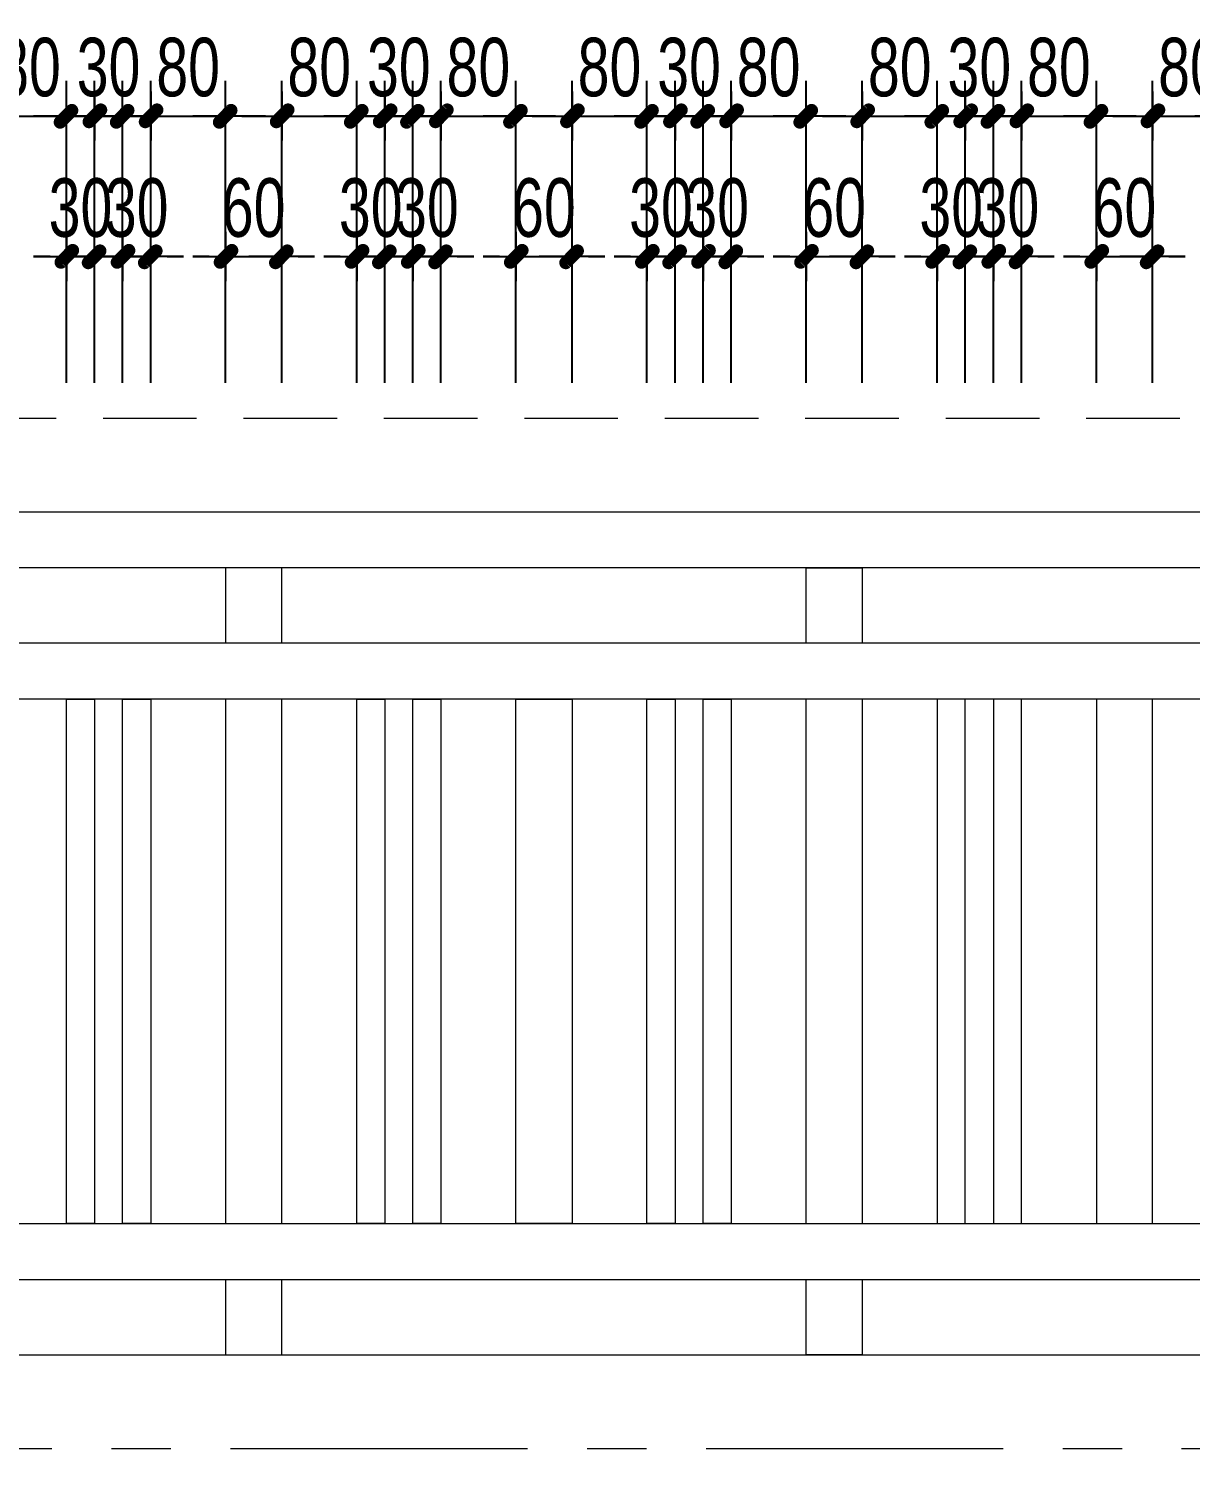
# Model space of a CAD drawing. Header units: inches. Extents: x 88947 to 296847, y 35049 to 161062.
# Drawn here: x 209552 to 210792, y 71516 to 73064 of the extents above; entities that cross this region are included whole.
import ezdxf
from ezdxf.xclip import XClip

# ---------------------------------------------------------------- set-up
doc = ezdxf.new("R2010")
doc.units = ezdxf.units.IN
doc.header["$MEASUREMENT"] = 0
doc.header["$XCLIPFRAME"] = 0
doc.header["$PDMODE"] = 1
for name, pattern in [('ACAD_ISO03W100', [30, 12, -18]), ('CENTER', [50.8, 31.75, -6.35, 6.35, -6.35]), ('DASHED', [0.75, 0.5, -0.25])]:
    doc.linetypes.add(name, pattern=pattern)
for name, color, linetype, lineweight in [('A-Dims', 145, 'Continuous', 25), ('DIM', 7, 'Continuous', 25), ('HACTH', 8, 'Continuous', 5), ('KHUNG 2', 144, 'Continuous', 18), ('THAY', 3, 'Continuous', 18), ('TRUC', 252, 'ACAD_ISO03W100', 13)]:
    doc.layers.add(name, color=color, linetype=linetype, lineweight=lineweight)
doc.styles.add('VNI-HELVE-CONDENSE', font='VNARIAL.TTF', dxfattribs={"width": 0.7})
doc.dimstyles.new('TAS-50', dxfattribs={"dimscale": 25, "dimtxt": 2.5, "dimasz": 0.7, "dimexe": 1.5, "dimexo": 1.5, "dimgap": 0.8, "dimtad": 1, "dimdec": 0, "dimzin": 3, "dimdsep": 46, "dimtxsty": 'VNI-HELVE-CONDENSE', "dimblk": 'TICK', "dimcen": 2.5, "dimclrt": 71, "dimazin": 2, "dimtfac": 0.75, "dimtdec": 0, "dimtix": 1, "dimtmove": 2, "dimatfit": 2, "dimldrblk": 'TICK123', "dimfxl": 1.5, "dimtolj": 1, "dimtzin": 0, "dimarcsym": 0})

# ---------------------------------------------------------------- blocks, each defined once
blk = doc.blocks.new('TICK')
at = {"layer": 'A-Dims', "color": 1}
for p, q in [((0, 1.5), (0, -1.5)), ((-2, 0), (2, 0))]:
    blk.add_line(p, q, dxfattribs=at)
at = {"layer": 'A-Dims', "color": 1, "const_width": 0.788}
blk.add_lwpolyline([(-0.334, -0.349), (0.383, 0.378)], dxfattribs=at)
at = {"layer": 'A-Dims', "color": 1, "const_width": 0.394}
for points in [[(0.244, 0.517, -0.414214), (0.523, 0.517, -1)], [(0.523, 0.517, -0.414214), (0.523, 0.238, -1)], [(-0.473, -0.21, 0.414214), (-0.473, -0.488, 1)], [(-0.473, -0.488, 0.414214), (-0.195, -0.488, 1)]]:
    blk.add_lwpolyline(points, format="xyb", dxfattribs=at)
blk = doc.blocks.new('*D1378')
at = {"layer": 'Defpoints', "color": 0}
for p in [(209622.2, 72820.8), (209592.2, 72648.4), (209622.2, 72648.4)]:
    blk.add_point(p, dxfattribs=at)
at = {"layer": 'DIM', "color": 0, "lineweight": -2}
for p, q in [((209592.2, 72685.9), (209592.2, 72858.3)), ((209622.2, 72685.9), (209622.2, 72858.3)), ((209574.7, 72820.8), (209557.2, 72820.8)), ((209592.2, 72820.8), (209622.2, 72820.8)), ((209639.7, 72820.8), (209657.2, 72820.8))]:
    blk.add_line(p, q, dxfattribs=at)
at = {"layer": 'DIM', "color": 0, "lineweight": -2, "xscale": 17.5, "yscale": 17.5, "zscale": 17.5}
blk.add_blockref('TICK', (209592.2, 72820.8), dxfattribs=at)
at = {"layer": 'DIM', "color": 0, "lineweight": -2, "xscale": 17.5, "yscale": 17.5, "zscale": 17.5, "rotation": 180}
blk.add_blockref('TICK', (209622.2, 72820.8), dxfattribs=at)
at = {"layer": 'DIM', "color": 71, "insert": (209607.2, 72872.7), "char_height": 62.5, "attachment_point": 5, "style": 'VNI-HELVE-CONDENSE'}
blk.add_mtext('\\A1;30', dxfattribs=at)
blk = doc.blocks.new('TICK123')
at = {"layer": 'A-Dims', "color": 1}
blk.add_lwpolyline([(0.046, 0, 0, 0.84, 0), (-2.111, 0, 8.4, 8.4, 0)], format="xyseb", dxfattribs=at)
blk = doc.blocks.new('*D1379')
at = {"layer": 'Defpoints', "color": 0}
for p in [(209682.2, 72820.8), (209652.2, 72648.4), (209682.2, 72648.4)]:
    blk.add_point(p, dxfattribs=at)
at = {"layer": 'DIM', "color": 0, "lineweight": -2}
for p, q in [((209652.2, 72685.9), (209652.2, 72858.3)), ((209682.2, 72685.9), (209682.2, 72858.3)), ((209634.7, 72820.8), (209617.2, 72820.8)), ((209652.2, 72820.8), (209682.2, 72820.8)), ((209699.7, 72820.8), (209717.2, 72820.8))]:
    blk.add_line(p, q, dxfattribs=at)
at = {"layer": 'DIM', "color": 0, "lineweight": -2, "xscale": 17.5, "yscale": 17.5, "zscale": 17.5}
blk.add_blockref('TICK', (209652.2, 72820.8), dxfattribs=at)
at = {"layer": 'DIM', "color": 0, "lineweight": -2, "xscale": 17.5, "yscale": 17.5, "zscale": 17.5, "rotation": 180}
blk.add_blockref('TICK', (209682.2, 72820.8), dxfattribs=at)
at = {"layer": 'DIM', "color": 71, "insert": (209667.2, 72872.7), "char_height": 62.5, "attachment_point": 5, "style": 'VNI-HELVE-CONDENSE'}
blk.add_mtext('\\A1;30', dxfattribs=at)
blk = doc.blocks.new('*D1380')
at = {"layer": 'Defpoints', "color": 0}
for p in [(209762.2, 72970.8), (209682.2, 72648.4), (209762.2, 72648.4)]:
    blk.add_point(p, dxfattribs=at)
at = {"layer": 'DIM', "color": 0, "lineweight": -2}
for p, q in [((209682.2, 72685.9), (209682.2, 73008.3)), ((209762.2, 72685.9), (209762.2, 73008.3)), ((209664.7, 72970.8), (209647.2, 72970.8)), ((209682.2, 72970.8), (209762.2, 72970.8)), ((209779.7, 72970.8), (209797.2, 72970.8))]:
    blk.add_line(p, q, dxfattribs=at)
at = {"layer": 'DIM', "color": 0, "lineweight": -2, "xscale": 17.5, "yscale": 17.5, "zscale": 17.5}
blk.add_blockref('TICK', (209682.2, 72970.8), dxfattribs=at)
at = {"layer": 'DIM', "color": 0, "lineweight": -2, "xscale": 17.5, "yscale": 17.5, "zscale": 17.5, "rotation": 180}
blk.add_blockref('TICK', (209762.2, 72970.8), dxfattribs=at)
at = {"layer": 'DIM', "color": 71, "insert": (209722.2, 73022.7), "char_height": 62.5, "attachment_point": 5, "style": 'VNI-HELVE-CONDENSE'}
blk.add_mtext('\\A1;80', dxfattribs=at)
blk = doc.blocks.new('*D1381')
at = {"layer": 'Defpoints', "color": 0}
for p in [(209932.2, 72820.8), (209902.2, 72648.4), (209932.2, 72648.4)]:
    blk.add_point(p, dxfattribs=at)
at = {"layer": 'DIM', "color": 0, "lineweight": -2}
for p, q in [((209902.2, 72685.9), (209902.2, 72858.3)), ((209932.2, 72685.9), (209932.2, 72858.3)), ((209884.7, 72820.8), (209867.2, 72820.8)), ((209902.2, 72820.8), (209932.2, 72820.8)), ((209949.7, 72820.8), (209967.2, 72820.8))]:
    blk.add_line(p, q, dxfattribs=at)
at = {"layer": 'DIM', "color": 0, "lineweight": -2, "xscale": 17.5, "yscale": 17.5, "zscale": 17.5}
blk.add_blockref('TICK', (209902.2, 72820.8), dxfattribs=at)
at = {"layer": 'DIM', "color": 0, "lineweight": -2, "xscale": 17.5, "yscale": 17.5, "zscale": 17.5, "rotation": 180}
blk.add_blockref('TICK', (209932.2, 72820.8), dxfattribs=at)
at = {"layer": 'DIM', "color": 71, "insert": (209917.2, 72872.7), "char_height": 62.5, "attachment_point": 5, "style": 'VNI-HELVE-CONDENSE'}
blk.add_mtext('\\A1;30', dxfattribs=at)
blk = doc.blocks.new('*D1382')
at = {"layer": 'Defpoints', "color": 0}
for p in [(209992.2, 72820.8), (209962.2, 72648.4), (209992.2, 72648.4)]:
    blk.add_point(p, dxfattribs=at)
at = {"layer": 'DIM', "color": 0, "lineweight": -2}
for p, q in [((209962.2, 72685.9), (209962.2, 72858.3)), ((209992.2, 72685.9), (209992.2, 72858.3)), ((209944.7, 72820.8), (209927.2, 72820.8)), ((209962.2, 72820.8), (209992.2, 72820.8)), ((210009.7, 72820.8), (210027.2, 72820.8))]:
    blk.add_line(p, q, dxfattribs=at)
at = {"layer": 'DIM', "color": 0, "lineweight": -2, "xscale": 17.5, "yscale": 17.5, "zscale": 17.5}
blk.add_blockref('TICK', (209962.2, 72820.8), dxfattribs=at)
at = {"layer": 'DIM', "color": 0, "lineweight": -2, "xscale": 17.5, "yscale": 17.5, "zscale": 17.5, "rotation": 180}
blk.add_blockref('TICK', (209992.2, 72820.8), dxfattribs=at)
at = {"layer": 'DIM', "color": 71, "insert": (209977.2, 72872.7), "char_height": 62.5, "attachment_point": 5, "style": 'VNI-HELVE-CONDENSE'}
blk.add_mtext('\\A1;30', dxfattribs=at)
blk = doc.blocks.new('*D1383')
at = {"layer": 'Defpoints', "color": 0}
for p in [(210072.2, 72970.8), (209992.2, 72648.4), (210072.2, 72648.4)]:
    blk.add_point(p, dxfattribs=at)
at = {"layer": 'DIM', "color": 0, "lineweight": -2}
for p, q in [((209992.2, 72685.9), (209992.2, 73008.3)), ((210072.2, 72685.9), (210072.2, 73008.3)), ((209974.7, 72970.8), (209957.2, 72970.8)), ((209992.2, 72970.8), (210072.2, 72970.8)), ((210089.7, 72970.8), (210107.2, 72970.8))]:
    blk.add_line(p, q, dxfattribs=at)
at = {"layer": 'DIM', "color": 0, "lineweight": -2, "xscale": 17.5, "yscale": 17.5, "zscale": 17.5}
blk.add_blockref('TICK', (209992.2, 72970.8), dxfattribs=at)
at = {"layer": 'DIM', "color": 0, "lineweight": -2, "xscale": 17.5, "yscale": 17.5, "zscale": 17.5, "rotation": 180}
blk.add_blockref('TICK', (210072.2, 72970.8), dxfattribs=at)
at = {"layer": 'DIM', "color": 71, "insert": (210032.2, 73022.7), "char_height": 62.5, "attachment_point": 5, "style": 'VNI-HELVE-CONDENSE'}
blk.add_mtext('\\A1;80', dxfattribs=at)
blk = doc.blocks.new('*D1384')
at = {"layer": 'Defpoints', "color": 0}
for p in [(210242.2, 72820.8), (210212.2, 72648.4), (210242.2, 72648.4)]:
    blk.add_point(p, dxfattribs=at)
at = {"layer": 'DIM', "color": 0, "lineweight": -2}
for p, q in [((210212.2, 72685.9), (210212.2, 72858.3)), ((210242.2, 72685.9), (210242.2, 72858.3)), ((210194.7, 72820.8), (210177.2, 72820.8)), ((210212.2, 72820.8), (210242.2, 72820.8)), ((210259.7, 72820.8), (210277.2, 72820.8))]:
    blk.add_line(p, q, dxfattribs=at)
at = {"layer": 'DIM', "color": 0, "lineweight": -2, "xscale": 17.5, "yscale": 17.5, "zscale": 17.5}
blk.add_blockref('TICK', (210212.2, 72820.8), dxfattribs=at)
at = {"layer": 'DIM', "color": 0, "lineweight": -2, "xscale": 17.5, "yscale": 17.5, "zscale": 17.5, "rotation": 180}
blk.add_blockref('TICK', (210242.2, 72820.8), dxfattribs=at)
at = {"layer": 'DIM', "color": 71, "insert": (210227.2, 72872.7), "char_height": 62.5, "attachment_point": 5, "style": 'VNI-HELVE-CONDENSE'}
blk.add_mtext('\\A1;30', dxfattribs=at)
blk = doc.blocks.new('*D1385')
at = {"layer": 'Defpoints', "color": 0}
for p in [(210302.2, 72820.8), (210272.2, 72648.4), (210302.2, 72648.4)]:
    blk.add_point(p, dxfattribs=at)
at = {"layer": 'DIM', "color": 0, "lineweight": -2}
for p, q in [((210272.2, 72685.9), (210272.2, 72858.3)), ((210302.2, 72685.9), (210302.2, 72858.3)), ((210254.7, 72820.8), (210237.2, 72820.8)), ((210272.2, 72820.8), (210302.2, 72820.8)), ((210319.7, 72820.8), (210337.2, 72820.8))]:
    blk.add_line(p, q, dxfattribs=at)
at = {"layer": 'DIM', "color": 0, "lineweight": -2, "xscale": 17.5, "yscale": 17.5, "zscale": 17.5}
blk.add_blockref('TICK', (210272.2, 72820.8), dxfattribs=at)
at = {"layer": 'DIM', "color": 0, "lineweight": -2, "xscale": 17.5, "yscale": 17.5, "zscale": 17.5, "rotation": 180}
blk.add_blockref('TICK', (210302.2, 72820.8), dxfattribs=at)
at = {"layer": 'DIM', "color": 71, "insert": (210287.2, 72872.7), "char_height": 62.5, "attachment_point": 5, "style": 'VNI-HELVE-CONDENSE'}
blk.add_mtext('\\A1;30', dxfattribs=at)
blk = doc.blocks.new('*D1386')
at = {"layer": 'Defpoints', "color": 0}
for p in [(210382.2, 72970.8), (210302.2, 72648.4), (210382.2, 72648.4)]:
    blk.add_point(p, dxfattribs=at)
at = {"layer": 'DIM', "color": 0, "lineweight": -2}
for p, q in [((210302.2, 72685.9), (210302.2, 73008.3)), ((210382.2, 72685.9), (210382.2, 73008.3)), ((210284.7, 72970.8), (210267.2, 72970.8)), ((210302.2, 72970.8), (210382.2, 72970.8)), ((210399.7, 72970.8), (210417.2, 72970.8))]:
    blk.add_line(p, q, dxfattribs=at)
at = {"layer": 'DIM', "color": 0, "lineweight": -2, "xscale": 17.5, "yscale": 17.5, "zscale": 17.5}
blk.add_blockref('TICK', (210302.2, 72970.8), dxfattribs=at)
at = {"layer": 'DIM', "color": 0, "lineweight": -2, "xscale": 17.5, "yscale": 17.5, "zscale": 17.5, "rotation": 180}
blk.add_blockref('TICK', (210382.2, 72970.8), dxfattribs=at)
at = {"layer": 'DIM', "color": 71, "insert": (210342.2, 73022.7), "char_height": 62.5, "attachment_point": 5, "style": 'VNI-HELVE-CONDENSE'}
blk.add_mtext('\\A1;80', dxfattribs=at)
blk = doc.blocks.new('*D1387')
at = {"layer": 'Defpoints', "color": 0}
for p in [(210552.2, 72820.8), (210522.2, 72648.4), (210552.2, 72648.4)]:
    blk.add_point(p, dxfattribs=at)
at = {"layer": 'DIM', "color": 0, "lineweight": -2}
for p, q in [((210522.2, 72685.9), (210522.2, 72858.3)), ((210552.2, 72685.9), (210552.2, 72858.3)), ((210504.7, 72820.8), (210487.2, 72820.8)), ((210522.2, 72820.8), (210552.2, 72820.8)), ((210569.7, 72820.8), (210587.2, 72820.8))]:
    blk.add_line(p, q, dxfattribs=at)
at = {"layer": 'DIM', "color": 0, "lineweight": -2, "xscale": 17.5, "yscale": 17.5, "zscale": 17.5}
blk.add_blockref('TICK', (210522.2, 72820.8), dxfattribs=at)
at = {"layer": 'DIM', "color": 0, "lineweight": -2, "xscale": 17.5, "yscale": 17.5, "zscale": 17.5, "rotation": 180}
blk.add_blockref('TICK', (210552.2, 72820.8), dxfattribs=at)
at = {"layer": 'DIM', "color": 71, "insert": (210537.2, 72872.7), "char_height": 62.5, "attachment_point": 5, "style": 'VNI-HELVE-CONDENSE'}
blk.add_mtext('\\A1;30', dxfattribs=at)
blk = doc.blocks.new('*D1388')
at = {"layer": 'Defpoints', "color": 0}
for p in [(210612.2, 72820.8), (210582.2, 72648.4), (210612.2, 72648.4)]:
    blk.add_point(p, dxfattribs=at)
at = {"layer": 'DIM', "color": 0, "lineweight": -2}
for p, q in [((210582.2, 72685.9), (210582.2, 72858.3)), ((210612.2, 72685.9), (210612.2, 72858.3)), ((210564.7, 72820.8), (210547.2, 72820.8)), ((210582.2, 72820.8), (210612.2, 72820.8)), ((210629.7, 72820.8), (210647.2, 72820.8))]:
    blk.add_line(p, q, dxfattribs=at)
at = {"layer": 'DIM', "color": 0, "lineweight": -2, "xscale": 17.5, "yscale": 17.5, "zscale": 17.5}
blk.add_blockref('TICK', (210582.2, 72820.8), dxfattribs=at)
at = {"layer": 'DIM', "color": 0, "lineweight": -2, "xscale": 17.5, "yscale": 17.5, "zscale": 17.5, "rotation": 180}
blk.add_blockref('TICK', (210612.2, 72820.8), dxfattribs=at)
at = {"layer": 'DIM', "color": 71, "insert": (210597.2, 72872.7), "char_height": 62.5, "attachment_point": 5, "style": 'VNI-HELVE-CONDENSE'}
blk.add_mtext('\\A1;30', dxfattribs=at)
blk = doc.blocks.new('*D1389')
at = {"layer": 'Defpoints', "color": 0}
for p in [(210692.2, 72970.8), (210612.2, 72648.4), (210692.2, 72648.4)]:
    blk.add_point(p, dxfattribs=at)
at = {"layer": 'DIM', "color": 0, "lineweight": -2}
for p, q in [((210612.2, 72685.9), (210612.2, 73008.3)), ((210692.2, 72685.9), (210692.2, 73008.3)), ((210594.7, 72970.8), (210577.2, 72970.8)), ((210612.2, 72970.8), (210692.2, 72970.8)), ((210709.7, 72970.8), (210727.2, 72970.8))]:
    blk.add_line(p, q, dxfattribs=at)
at = {"layer": 'DIM', "color": 0, "lineweight": -2, "xscale": 17.5, "yscale": 17.5, "zscale": 17.5}
blk.add_blockref('TICK', (210612.2, 72970.8), dxfattribs=at)
at = {"layer": 'DIM', "color": 0, "lineweight": -2, "xscale": 17.5, "yscale": 17.5, "zscale": 17.5, "rotation": 180}
blk.add_blockref('TICK', (210692.2, 72970.8), dxfattribs=at)
at = {"layer": 'DIM', "color": 71, "insert": (210652.2, 73022.7), "char_height": 62.5, "attachment_point": 5, "style": 'VNI-HELVE-CONDENSE'}
blk.add_mtext('\\A1;80', dxfattribs=at)
blk = doc.blocks.new('*D1406')
at = {"layer": 'Defpoints', "color": 0}
for p in [(209652.2, 72970.8), (209622.2, 72648.4), (209652.2, 72648.4)]:
    blk.add_point(p, dxfattribs=at)
at = {"layer": 'DIM', "color": 0, "lineweight": -2}
for p, q in [((209622.2, 72685.9), (209622.2, 73008.3)), ((209652.2, 72685.9), (209652.2, 73008.3)), ((209604.7, 72970.8), (209587.2, 72970.8)), ((209622.2, 72970.8), (209652.2, 72970.8)), ((209669.7, 72970.8), (209687.2, 72970.8))]:
    blk.add_line(p, q, dxfattribs=at)
at = {"layer": 'DIM', "color": 0, "lineweight": -2, "xscale": 17.5, "yscale": 17.5, "zscale": 17.5}
blk.add_blockref('TICK', (209622.2, 72970.8), dxfattribs=at)
at = {"layer": 'DIM', "color": 0, "lineweight": -2, "xscale": 17.5, "yscale": 17.5, "zscale": 17.5, "rotation": 180}
blk.add_blockref('TICK', (209652.2, 72970.8), dxfattribs=at)
at = {"layer": 'DIM', "color": 71, "insert": (209637.2, 73022.7), "char_height": 62.5, "attachment_point": 5, "style": 'VNI-HELVE-CONDENSE'}
blk.add_mtext('\\A1;30', dxfattribs=at)
blk = doc.blocks.new('*D1407')
at = {"layer": 'Defpoints', "color": 0}
for p in [(209592.2, 72970.8), (209512.2, 72648.4), (209592.2, 72648.4)]:
    blk.add_point(p, dxfattribs=at)
at = {"layer": 'DIM', "color": 0, "lineweight": -2}
for p, q in [((209512.2, 72685.9), (209512.2, 73008.3)), ((209592.2, 72685.9), (209592.2, 73008.3)), ((209494.7, 72970.8), (209477.2, 72970.8)), ((209512.2, 72970.8), (209592.2, 72970.8)), ((209609.7, 72970.8), (209627.2, 72970.8))]:
    blk.add_line(p, q, dxfattribs=at)
at = {"layer": 'DIM', "color": 0, "lineweight": -2, "xscale": 17.5, "yscale": 17.5, "zscale": 17.5}
blk.add_blockref('TICK', (209512.2, 72970.8), dxfattribs=at)
at = {"layer": 'DIM', "color": 0, "lineweight": -2, "xscale": 17.5, "yscale": 17.5, "zscale": 17.5, "rotation": 180}
blk.add_blockref('TICK', (209592.2, 72970.8), dxfattribs=at)
at = {"layer": 'DIM', "color": 71, "insert": (209552.2, 73022.7), "char_height": 62.5, "attachment_point": 5, "style": 'VNI-HELVE-CONDENSE'}
blk.add_mtext('\\A1;80', dxfattribs=at)
blk = doc.blocks.new('*D1408')
at = {"layer": 'Defpoints', "color": 0}
for p in [(209822.2, 72820.8), (209762.2, 72648.4), (209822.2, 72648.4)]:
    blk.add_point(p, dxfattribs=at)
at = {"layer": 'DIM', "color": 0, "lineweight": -2}
for p, q in [((209762.2, 72685.9), (209762.2, 72858.3)), ((209822.2, 72685.9), (209822.2, 72858.3)), ((209744.7, 72820.8), (209727.2, 72820.8)), ((209762.2, 72820.8), (209822.2, 72820.8)), ((209839.7, 72820.8), (209857.2, 72820.8))]:
    blk.add_line(p, q, dxfattribs=at)
at = {"layer": 'DIM', "color": 0, "lineweight": -2, "xscale": 17.5, "yscale": 17.5, "zscale": 17.5}
blk.add_blockref('TICK', (209762.2, 72820.8), dxfattribs=at)
at = {"layer": 'DIM', "color": 0, "lineweight": -2, "xscale": 17.5, "yscale": 17.5, "zscale": 17.5, "rotation": 180}
blk.add_blockref('TICK', (209822.2, 72820.8), dxfattribs=at)
at = {"layer": 'DIM', "color": 71, "insert": (209792.2, 72872.7), "char_height": 62.5, "attachment_point": 5, "style": 'VNI-HELVE-CONDENSE'}
blk.add_mtext('\\A1;60', dxfattribs=at)
blk = doc.blocks.new('*D1409')
at = {"layer": 'Defpoints', "color": 0}
for p in [(209962.2, 72970.8), (209932.2, 72648.4), (209962.2, 72648.4)]:
    blk.add_point(p, dxfattribs=at)
at = {"layer": 'DIM', "color": 0, "lineweight": -2}
for p, q in [((209932.2, 72685.9), (209932.2, 73008.3)), ((209962.2, 72685.9), (209962.2, 73008.3)), ((209914.7, 72970.8), (209897.2, 72970.8)), ((209932.2, 72970.8), (209962.2, 72970.8)), ((209979.7, 72970.8), (209997.2, 72970.8))]:
    blk.add_line(p, q, dxfattribs=at)
at = {"layer": 'DIM', "color": 0, "lineweight": -2, "xscale": 17.5, "yscale": 17.5, "zscale": 17.5}
blk.add_blockref('TICK', (209932.2, 72970.8), dxfattribs=at)
at = {"layer": 'DIM', "color": 0, "lineweight": -2, "xscale": 17.5, "yscale": 17.5, "zscale": 17.5, "rotation": 180}
blk.add_blockref('TICK', (209962.2, 72970.8), dxfattribs=at)
at = {"layer": 'DIM', "color": 71, "insert": (209947.2, 73022.7), "char_height": 62.5, "attachment_point": 5, "style": 'VNI-HELVE-CONDENSE'}
blk.add_mtext('\\A1;30', dxfattribs=at)
blk = doc.blocks.new('*D1410')
at = {"layer": 'Defpoints', "color": 0}
for p in [(209902.2, 72970.8), (209822.2, 72648.4), (209902.2, 72648.4)]:
    blk.add_point(p, dxfattribs=at)
at = {"layer": 'DIM', "color": 0, "lineweight": -2}
for p, q in [((209822.2, 72685.9), (209822.2, 73008.3)), ((209902.2, 72685.9), (209902.2, 73008.3)), ((209804.7, 72970.8), (209787.2, 72970.8)), ((209822.2, 72970.8), (209902.2, 72970.8)), ((209919.7, 72970.8), (209937.2, 72970.8))]:
    blk.add_line(p, q, dxfattribs=at)
at = {"layer": 'DIM', "color": 0, "lineweight": -2, "xscale": 17.5, "yscale": 17.5, "zscale": 17.5}
blk.add_blockref('TICK', (209822.2, 72970.8), dxfattribs=at)
at = {"layer": 'DIM', "color": 0, "lineweight": -2, "xscale": 17.5, "yscale": 17.5, "zscale": 17.5, "rotation": 180}
blk.add_blockref('TICK', (209902.2, 72970.8), dxfattribs=at)
at = {"layer": 'DIM', "color": 71, "insert": (209862.2, 73022.7), "char_height": 62.5, "attachment_point": 5, "style": 'VNI-HELVE-CONDENSE'}
blk.add_mtext('\\A1;80', dxfattribs=at)
blk = doc.blocks.new('*D1411')
at = {"layer": 'Defpoints', "color": 0}
for p in [(210132.2, 72820.8), (210072.2, 72648.4), (210132.2, 72648.4)]:
    blk.add_point(p, dxfattribs=at)
at = {"layer": 'DIM', "color": 0, "lineweight": -2}
for p, q in [((210072.2, 72685.9), (210072.2, 72858.3)), ((210132.2, 72685.9), (210132.2, 72858.3)), ((210054.7, 72820.8), (210037.2, 72820.8)), ((210072.2, 72820.8), (210132.2, 72820.8)), ((210149.7, 72820.8), (210167.2, 72820.8))]:
    blk.add_line(p, q, dxfattribs=at)
at = {"layer": 'DIM', "color": 0, "lineweight": -2, "xscale": 17.5, "yscale": 17.5, "zscale": 17.5}
blk.add_blockref('TICK', (210072.2, 72820.8), dxfattribs=at)
at = {"layer": 'DIM', "color": 0, "lineweight": -2, "xscale": 17.5, "yscale": 17.5, "zscale": 17.5, "rotation": 180}
blk.add_blockref('TICK', (210132.2, 72820.8), dxfattribs=at)
at = {"layer": 'DIM', "color": 71, "insert": (210102.2, 72872.7), "char_height": 62.5, "attachment_point": 5, "style": 'VNI-HELVE-CONDENSE'}
blk.add_mtext('\\A1;60', dxfattribs=at)
blk = doc.blocks.new('*D1412')
at = {"layer": 'Defpoints', "color": 0}
for p in [(210272.2, 72970.8), (210242.2, 72648.4), (210272.2, 72648.4)]:
    blk.add_point(p, dxfattribs=at)
at = {"layer": 'DIM', "color": 0, "lineweight": -2}
for p, q in [((210242.2, 72685.9), (210242.2, 73008.3)), ((210272.2, 72685.9), (210272.2, 73008.3)), ((210224.7, 72970.8), (210207.2, 72970.8)), ((210242.2, 72970.8), (210272.2, 72970.8)), ((210289.7, 72970.8), (210307.2, 72970.8))]:
    blk.add_line(p, q, dxfattribs=at)
at = {"layer": 'DIM', "color": 0, "lineweight": -2, "xscale": 17.5, "yscale": 17.5, "zscale": 17.5}
blk.add_blockref('TICK', (210242.2, 72970.8), dxfattribs=at)
at = {"layer": 'DIM', "color": 0, "lineweight": -2, "xscale": 17.5, "yscale": 17.5, "zscale": 17.5, "rotation": 180}
blk.add_blockref('TICK', (210272.2, 72970.8), dxfattribs=at)
at = {"layer": 'DIM', "color": 71, "insert": (210257.2, 73022.7), "char_height": 62.5, "attachment_point": 5, "style": 'VNI-HELVE-CONDENSE'}
blk.add_mtext('\\A1;30', dxfattribs=at)
blk = doc.blocks.new('*D1413')
at = {"layer": 'Defpoints', "color": 0}
for p in [(210212.2, 72970.8), (210132.2, 72648.4), (210212.2, 72648.4)]:
    blk.add_point(p, dxfattribs=at)
at = {"layer": 'DIM', "color": 0, "lineweight": -2}
for p, q in [((210132.2, 72685.9), (210132.2, 73008.3)), ((210212.2, 72685.9), (210212.2, 73008.3)), ((210114.7, 72970.8), (210097.2, 72970.8)), ((210132.2, 72970.8), (210212.2, 72970.8)), ((210229.7, 72970.8), (210247.2, 72970.8))]:
    blk.add_line(p, q, dxfattribs=at)
at = {"layer": 'DIM', "color": 0, "lineweight": -2, "xscale": 17.5, "yscale": 17.5, "zscale": 17.5}
blk.add_blockref('TICK', (210132.2, 72970.8), dxfattribs=at)
at = {"layer": 'DIM', "color": 0, "lineweight": -2, "xscale": 17.5, "yscale": 17.5, "zscale": 17.5, "rotation": 180}
blk.add_blockref('TICK', (210212.2, 72970.8), dxfattribs=at)
at = {"layer": 'DIM', "color": 71, "insert": (210172.2, 73022.7), "char_height": 62.5, "attachment_point": 5, "style": 'VNI-HELVE-CONDENSE'}
blk.add_mtext('\\A1;80', dxfattribs=at)
blk = doc.blocks.new('*D1414')
at = {"layer": 'Defpoints', "color": 0}
for p in [(210442.2, 72820.8), (210382.2, 72648.4), (210442.2, 72648.4)]:
    blk.add_point(p, dxfattribs=at)
at = {"layer": 'DIM', "color": 0, "lineweight": -2}
for p, q in [((210382.2, 72685.9), (210382.2, 72858.3)), ((210442.2, 72685.9), (210442.2, 72858.3)), ((210364.7, 72820.8), (210347.2, 72820.8)), ((210382.2, 72820.8), (210442.2, 72820.8)), ((210459.7, 72820.8), (210477.2, 72820.8))]:
    blk.add_line(p, q, dxfattribs=at)
at = {"layer": 'DIM', "color": 0, "lineweight": -2, "xscale": 17.5, "yscale": 17.5, "zscale": 17.5}
blk.add_blockref('TICK', (210382.2, 72820.8), dxfattribs=at)
at = {"layer": 'DIM', "color": 0, "lineweight": -2, "xscale": 17.5, "yscale": 17.5, "zscale": 17.5, "rotation": 180}
blk.add_blockref('TICK', (210442.2, 72820.8), dxfattribs=at)
at = {"layer": 'DIM', "color": 71, "insert": (210412.2, 72872.7), "char_height": 62.5, "attachment_point": 5, "style": 'VNI-HELVE-CONDENSE'}
blk.add_mtext('\\A1;60', dxfattribs=at)
blk = doc.blocks.new('*D1415')
at = {"layer": 'Defpoints', "color": 0}
for p in [(210582.2, 72970.8), (210552.2, 72648.4), (210582.2, 72648.4)]:
    blk.add_point(p, dxfattribs=at)
at = {"layer": 'DIM', "color": 0, "lineweight": -2}
for p, q in [((210552.2, 72685.9), (210552.2, 73008.3)), ((210582.2, 72685.9), (210582.2, 73008.3)), ((210534.7, 72970.8), (210517.2, 72970.8)), ((210552.2, 72970.8), (210582.2, 72970.8)), ((210599.7, 72970.8), (210617.2, 72970.8))]:
    blk.add_line(p, q, dxfattribs=at)
at = {"layer": 'DIM', "color": 0, "lineweight": -2, "xscale": 17.5, "yscale": 17.5, "zscale": 17.5}
blk.add_blockref('TICK', (210552.2, 72970.8), dxfattribs=at)
at = {"layer": 'DIM', "color": 0, "lineweight": -2, "xscale": 17.5, "yscale": 17.5, "zscale": 17.5, "rotation": 180}
blk.add_blockref('TICK', (210582.2, 72970.8), dxfattribs=at)
at = {"layer": 'DIM', "color": 71, "insert": (210567.2, 73022.7), "char_height": 62.5, "attachment_point": 5, "style": 'VNI-HELVE-CONDENSE'}
blk.add_mtext('\\A1;30', dxfattribs=at)
blk = doc.blocks.new('*D1416')
at = {"layer": 'Defpoints', "color": 0}
for p in [(210522.2, 72970.8), (210442.2, 72648.4), (210522.2, 72648.4)]:
    blk.add_point(p, dxfattribs=at)
at = {"layer": 'DIM', "color": 0, "lineweight": -2}
for p, q in [((210442.2, 72685.9), (210442.2, 73008.3)), ((210522.2, 72685.9), (210522.2, 73008.3)), ((210424.7, 72970.8), (210407.2, 72970.8)), ((210442.2, 72970.8), (210522.2, 72970.8)), ((210539.7, 72970.8), (210557.2, 72970.8))]:
    blk.add_line(p, q, dxfattribs=at)
at = {"layer": 'DIM', "color": 0, "lineweight": -2, "xscale": 17.5, "yscale": 17.5, "zscale": 17.5}
blk.add_blockref('TICK', (210442.2, 72970.8), dxfattribs=at)
at = {"layer": 'DIM', "color": 0, "lineweight": -2, "xscale": 17.5, "yscale": 17.5, "zscale": 17.5, "rotation": 180}
blk.add_blockref('TICK', (210522.2, 72970.8), dxfattribs=at)
at = {"layer": 'DIM', "color": 71, "insert": (210482.2, 73022.7), "char_height": 62.5, "attachment_point": 5, "style": 'VNI-HELVE-CONDENSE'}
blk.add_mtext('\\A1;80', dxfattribs=at)
blk = doc.blocks.new('*D1417')
at = {"layer": 'Defpoints', "color": 0}
for p in [(210752.2, 72820.8), (210692.2, 72648.4), (210752.2, 72648.4)]:
    blk.add_point(p, dxfattribs=at)
at = {"layer": 'DIM', "color": 0, "lineweight": -2}
for p, q in [((210692.2, 72685.9), (210692.2, 72858.3)), ((210752.2, 72685.9), (210752.2, 72858.3)), ((210674.7, 72820.8), (210657.2, 72820.8)), ((210692.2, 72820.8), (210752.2, 72820.8)), ((210769.7, 72820.8), (210787.2, 72820.8))]:
    blk.add_line(p, q, dxfattribs=at)
at = {"layer": 'DIM', "color": 0, "lineweight": -2, "xscale": 17.5, "yscale": 17.5, "zscale": 17.5}
blk.add_blockref('TICK', (210692.2, 72820.8), dxfattribs=at)
at = {"layer": 'DIM', "color": 0, "lineweight": -2, "xscale": 17.5, "yscale": 17.5, "zscale": 17.5, "rotation": 180}
blk.add_blockref('TICK', (210752.2, 72820.8), dxfattribs=at)
at = {"layer": 'DIM', "color": 71, "insert": (210722.2, 72872.7), "char_height": 62.5, "attachment_point": 5, "style": 'VNI-HELVE-CONDENSE'}
blk.add_mtext('\\A1;60', dxfattribs=at)
blk = doc.blocks.new('*D1419')
at = {"layer": 'Defpoints', "color": 0}
for p in [(210832.2, 72970.8), (210752.2, 72648.4), (210832.2, 72648.4)]:
    blk.add_point(p, dxfattribs=at)
at = {"layer": 'DIM', "color": 0, "lineweight": -2}
for p, q in [((210752.2, 72685.9), (210752.2, 73008.3)), ((210832.2, 72685.9), (210832.2, 73008.3)), ((210734.7, 72970.8), (210717.2, 72970.8)), ((210752.2, 72970.8), (210832.2, 72970.8)), ((210849.7, 72970.8), (210867.2, 72970.8))]:
    blk.add_line(p, q, dxfattribs=at)
at = {"layer": 'DIM', "color": 0, "lineweight": -2, "xscale": 17.5, "yscale": 17.5, "zscale": 17.5}
blk.add_blockref('TICK', (210752.2, 72970.8), dxfattribs=at)
at = {"layer": 'DIM', "color": 0, "lineweight": -2, "xscale": 17.5, "yscale": 17.5, "zscale": 17.5, "rotation": 180}
blk.add_blockref('TICK', (210832.2, 72970.8), dxfattribs=at)
at = {"layer": 'DIM', "color": 71, "insert": (210792.2, 73022.7), "char_height": 62.5, "attachment_point": 5, "style": 'VNI-HELVE-CONDENSE'}
blk.add_mtext('\\A1;80', dxfattribs=at)
blk = doc.blocks.new('A$C57A01009')
for points in [[(1600, 840), (-1600, 840), (-1600, 900), (1600, 900), (1600, 840), (1600, 840)], [(-590, 760), (-590, 840), (-650, 840), (-650, 760)], [(-30, 760), (-30, 840), (30, 840), (30, 760)], [(1600, 700), (-1600, 700), (-1600, 760), (1600, 760), (1600, 700), (1600, 700)], [(-650, 700), (-650, 140)], [(-590, 140), (-590, 700)], [(-30, 140), (-30, 700)], [(30, 700), (30, 140)], [(1600, 80), (-1600, 80), (-1600, 140), (1600, 140), (1600, 80), (1600, 80)], [(-650, 80), (-650, 0), (-590, 0), (-590, 80)], [(30, 80), (30, 0), (-30, 0), (-30, 80)]]:
    blk.add_lwpolyline(points)
for points in [[(-820, 700), (-790, 700), (-790, 140), (-820, 140)], [(-760, 700), (-730, 700), (-730, 140), (-760, 140)], [(-510, 700), (-480, 700), (-480, 140), (-510, 140)], [(-450, 700), (-420, 700), (-420, 140), (-450, 140)], [(-340, 700), (-280, 700), (-280, 140), (-340, 140)], [(-200, 700), (-170, 700), (-170, 140), (-200, 140)], [(-140, 700), (-110, 700), (-110, 140), (-140, 140)], [(140, 700), (110, 700), (110, 140), (140, 140)], [(200, 700), (170, 700), (170, 140), (200, 140)], [(340, 700), (280, 700), (280, 140), (340, 140)]]:
    blk.add_lwpolyline(points, close=True)
blk = doc.blocks.new('A$C0A225BE5')
at = {"layer": 'THAY'}
blk.add_lwpolyline([(0, -3400), (0, 0), (3200, 0)], dxfattribs=at)
blk.add_blockref('A$C57A01009', (1600, 0), dxfattribs=at)

msp = doc.modelspace()

# ---------------------------------------------------------------- linework, layer by layer
at = {"layer": 'KHUNG 2', "linetype": 'DASHED', "ltscale": 200}
msp.add_lwpolyline([(208731.3, 72648.4), (212072.7, 72648.4), (212072.7, 70459.3), (208731.3, 70459.3)], close=True, dxfattribs=at)
at = {"layer": 'THAY'}
for points in [[(212012.2, 72488.4), (208812.2, 72488.4), (208812.2, 72548.4), (212012.2, 72548.4), (212012.2, 72488.4), (212012.2, 72488.4)], [(209822.2, 72408.4), (209822.2, 72488.4), (209762.2, 72488.4), (209762.2, 72408.4)], [(210382.2, 72408.4), (210382.2, 72488.4), (210442.2, 72488.4), (210442.2, 72408.4)], [(212012.2, 72348.4), (208812.2, 72348.4), (208812.2, 72408.4), (212012.2, 72408.4), (212012.2, 72348.4), (212012.2, 72348.4)], [(209762.2, 72348.4), (209762.2, 71788.4)], [(209822.2, 71788.4), (209822.2, 72348.4)], [(210382.2, 71788.4), (210382.2, 72348.4)], [(210442.2, 72348.4), (210442.2, 71788.4)], [(212012.2, 71728.4), (208812.2, 71728.4), (208812.2, 71788.4), (212012.2, 71788.4), (212012.2, 71728.4), (212012.2, 71728.4)], [(209762.2, 71728.4), (209762.2, 71648.4), (209822.2, 71648.4), (209822.2, 71728.4)], [(210442.2, 71728.4), (210442.2, 71648.4), (210382.2, 71648.4), (210382.2, 71728.4)], [(208812.2, 70459.3), (208812.2, 71648.4), (212012.2, 71648.4), (212012.2, 70459.3)]]:
    msp.add_lwpolyline(points, dxfattribs=at)
for points in [[(209592.2, 72348.4), (209622.2, 72348.4), (209622.2, 71788.4), (209592.2, 71788.4)], [(209652.2, 72348.4), (209682.2, 72348.4), (209682.2, 71788.4), (209652.2, 71788.4)], [(209902.2, 72348.4), (209932.2, 72348.4), (209932.2, 71788.4), (209902.2, 71788.4)], [(209962.2, 72348.4), (209992.2, 72348.4), (209992.2, 71788.4), (209962.2, 71788.4)], [(210072.2, 72348.4), (210132.2, 72348.4), (210132.2, 71788.4), (210072.2, 71788.4)], [(210212.2, 72348.4), (210242.2, 72348.4), (210242.2, 71788.4), (210212.2, 71788.4)], [(210272.2, 72348.4), (210302.2, 72348.4), (210302.2, 71788.4), (210272.2, 71788.4)], [(210552.2, 72348.4), (210522.2, 72348.4), (210522.2, 71788.4), (210552.2, 71788.4)], [(210612.2, 72348.4), (210582.2, 72348.4), (210582.2, 71788.4), (210612.2, 71788.4)], [(210752.2, 72348.4), (210692.2, 72348.4), (210692.2, 71788.4), (210752.2, 71788.4)]]:
    msp.add_lwpolyline(points, close=True, dxfattribs=at)
at = {"layer": 'TRUC', "linetype": 'CENTER', "ltscale": 10}
msp.add_lwpolyline([(208751.3, 71548.4), (212092.7, 71548.4)], dxfattribs=at)

# ---------------------------------------------------------------- block references
at = {"layer": 'HACTH'}
ref = msp.add_blockref('A$C0A225BE5', (208812.2, 71648.4), dxfattribs=at)
XClip(ref).set_block_clipping_path([(-80.899364697, -1189.1169008851), (3260.4559709823, 1000)])

# ---------------------------------------------------------------- dimensions: what is measured, and where the dimension line sits
at = {"layer": 'DIM'}
for base, p1, p2, picture, middle in [((209592.2, 72970.8), (209512.2, 72648.4), (209592.2, 72648.4), '*D1407', (209552.2, 73022.7)), ((209652.2, 72970.8), (209622.2, 72648.4), (209652.2, 72648.4), '*D1406', (209637.2, 73022.7)), ((209762.2, 72970.8), (209682.2, 72648.4), (209762.2, 72648.4), '*D1380', (209722.2, 73022.7)), ((209902.2, 72970.8), (209822.2, 72648.4), (209902.2, 72648.4), '*D1410', (209862.2, 73022.7)), ((209962.2, 72970.8), (209932.2, 72648.4), (209962.2, 72648.4), '*D1409', (209947.2, 73022.7)), ((210072.2, 72970.8), (209992.2, 72648.4), (210072.2, 72648.4), '*D1383', (210032.2, 73022.7)), ((210212.2, 72970.8), (210132.2, 72648.4), (210212.2, 72648.4), '*D1413', (210172.2, 73022.7)), ((210272.2, 72970.8), (210242.2, 72648.4), (210272.2, 72648.4), '*D1412', (210257.2, 73022.7)), ((210382.2, 72970.8), (210302.2, 72648.4), (210382.2, 72648.4), '*D1386', (210342.2, 73022.7)), ((210522.2, 72970.8), (210442.2, 72648.4), (210522.2, 72648.4), '*D1416', (210482.2, 73022.7)), ((210582.2, 72970.8), (210552.2, 72648.4), (210582.2, 72648.4), '*D1415', (210567.2, 73022.7)), ((210692.2, 72970.8), (210612.2, 72648.4), (210692.2, 72648.4), '*D1389', (210652.2, 73022.7)), ((210832.2, 72970.8), (210752.2, 72648.4), (210832.2, 72648.4), '*D1419', (210792.2, 73022.7)), ((209622.2, 72820.8), (209592.2, 72648.4), (209622.2, 72648.4), '*D1378', (209607.2, 72872.7)), ((209682.2, 72820.8), (209652.2, 72648.4), (209682.2, 72648.4), '*D1379', (209667.2, 72872.7)), ((209822.2, 72820.8), (209762.2, 72648.4), (209822.2, 72648.4), '*D1408', (209792.2, 72872.7)), ((209932.2, 72820.8), (209902.2, 72648.4), (209932.2, 72648.4), '*D1381', (209917.2, 72872.7)), ((209992.2, 72820.8), (209962.2, 72648.4), (209992.2, 72648.4), '*D1382', (209977.2, 72872.7)), ((210132.2, 72820.8), (210072.2, 72648.4), (210132.2, 72648.4), '*D1411', (210102.2, 72872.7)), ((210242.2, 72820.8), (210212.2, 72648.4), (210242.2, 72648.4), '*D1384', (210227.2, 72872.7)), ((210302.2, 72820.8), (210272.2, 72648.4), (210302.2, 72648.4), '*D1385', (210287.2, 72872.7)), ((210442.2, 72820.8), (210382.2, 72648.4), (210442.2, 72648.4), '*D1414', (210412.2, 72872.7)), ((210552.2, 72820.8), (210522.2, 72648.4), (210552.2, 72648.4), '*D1387', (210537.2, 72872.7)), ((210612.2, 72820.8), (210582.2, 72648.4), (210612.2, 72648.4), '*D1388', (210597.2, 72872.7)), ((210752.2, 72820.8), (210692.2, 72648.4), (210752.2, 72648.4), '*D1417', (210722.2, 72872.7))]:
    dim = msp.add_linear_dim(base=base, p1=p1, p2=p2, dimstyle='TAS-50', dxfattribs=at)
    dim.commit()
    dim.dimension.update_dxf_attribs({"geometry": picture, "text_midpoint": middle})

doc.saveas('drawing.dxf')
